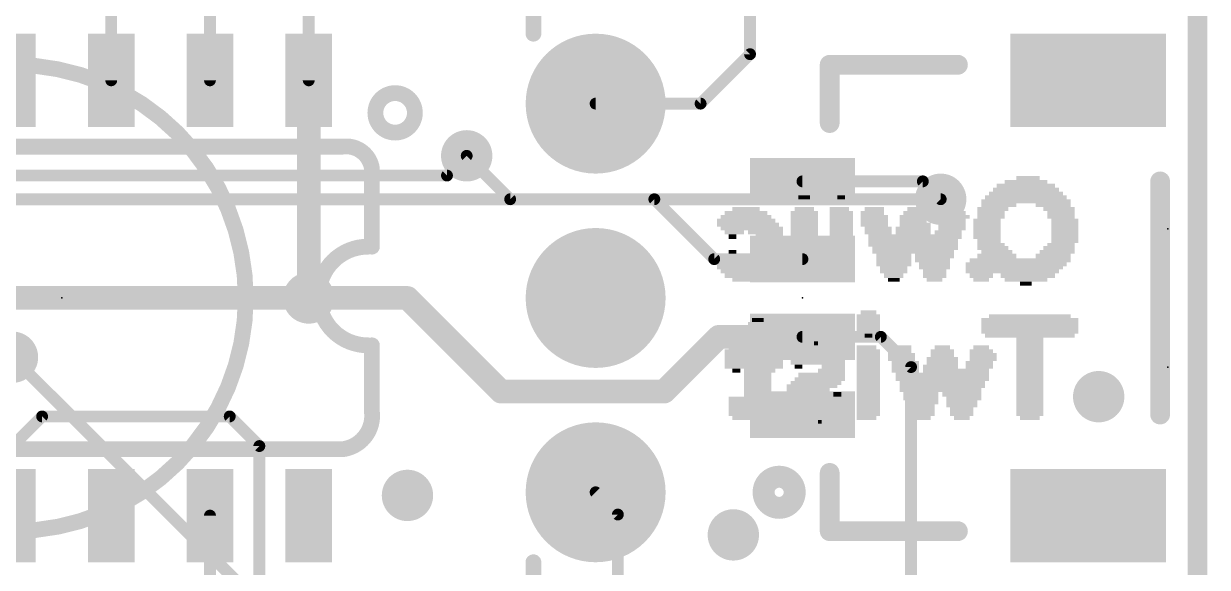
# Model space of a CAD drawing. Extents: x -41 to 66, y -18 to 26.
# Drawn here: x 15.38 to 30.61, y 9.23 to 16.23 of the extents above; entities that cross this region are included whole.
import ezdxf

# ---------------------------------------------------------------- set-up
doc = ezdxf.new("R2010")
doc.units = 0
for name, color, linetype in [('1', 12, 'CONTINUOUS'), ('16', 132, 'CONTINUOUS'), ('17', 110, 'CONTINUOUS'), ('18', 110, 'CONTINUOUS'), ('20', 31, 'CONTINUOUS'), ('21', 41, 'CONTINUOUS'), ('22', 40, 'CONTINUOUS'), ('23', 53, 'CONTINUOUS'), ('24', 53, 'CONTINUOUS'), ('51', 53, 'CONTINUOUS')]:
    doc.layers.add(name, color=color, linetype=linetype)

# ---------------------------------------------------------------- blocks, each defined once
blk = doc.blocks.new('RECT')
blk.add_solid([(-0.5, -0.5), (0.5, -0.5), (-0.5, 0.5), (0.5, 0.5)])
blk = doc.blocks.new('ROUNDP')
at = {"const_width": 0.5}
blk.add_lwpolyline([(0, -0.25, 1), (0, 0.25, 1), (0, -0.25)], format="xyb", dxfattribs=at)
blk = doc.blocks.new('ROUNDV')
at = {"const_width": 0.5}
blk.add_lwpolyline([(0, -0.25, 1), (0, 0.25, 1), (0, -0.25)], format="xyb", dxfattribs=at)

msp = doc.modelspace()

# ---------------------------------------------------------------- linework, layer by layer
at = {"layer": '1'}
for points, const_width in [([(30.48, 25.4), (30.48, 0)], 0.254), ([(24.726, 17.526), (24.726, 15.836)], 0.1524), ([(19.05, 15.5), (19.05, 16.637)], 0.1524), ([(16.51, 15.5), (16.51, 16.383)], 0.1524), ([(17.78, 16.51), (17.78, 15.5)], 0.1524), ([(24.726, 15.836), (24.09, 15.2)], 0.1524), ([(19.05, 15.5), (19.05, 12.7)], 0.3048), ([(24.09, 15.2), (22.74, 15.2)], 0.1524), ([(21.6408, 13.97), (21.082, 14.5288)], 0.1524), ([(25.4, 14.2), (26.948, 14.2)], 0.1524), ([(26.948, 14.2), (27.178, 13.97)], 0.1524), ([(23.495, 13.97), (21.6408, 13.97)], 0.1524), ([(24.265, 13.2), (23.495, 13.97)], 0.1524), ([(25.4, 13.2), (24.265, 13.2)], 0.1524), ([(20.32, 12.7), (19.05, 12.7)], 0.3048), ([(21.5248, 11.4952), (20.32, 12.7)], 0.3048), ([(24.3249, 12.2), (23.6201, 11.4952)], 0.3048), ([(25.4, 12.2), (24.3249, 12.2)], 0.3048), ([(25.4, 12.2), (26.408, 12.2)], 0.1524), ([(26.408, 12.2), (26.797, 11.811)], 0.1524), ([(26.797, 11.811), (26.797, 8.89)], 0.1524), ([(23.6201, 11.4952), (21.5248, 11.4952)], 0.3048), ([(15.24, 10.795), (15.621, 11.176)], 0.1524), ([(15.621, 11.176), (18.034, 11.176)], 0.1524), ([(18.034, 11.176), (18.415, 10.795)], 0.1524), ([(18.415, 10.795), (18.415, 8.763)], 0.1524), ([(23.026, 9.914), (22.74, 10.2)], 0.1524), ([(17.78, 9.9), (17.78, 8.255)], 0.1524), ([(23.026, 7.874), (23.026, 9.914)], 0.1524)]:
    msp.add_lwpolyline(points, dxfattribs=dict(at, const_width=const_width))
for points, const_width in [([(24.6879, 15.836, 1), (24.7641, 15.836)], 0.0762), ([(24.7529, 15.8091, 1), (24.6991, 15.8629)], 0.0762), ([(16.4719, 15.5, 1), (16.5481, 15.5)], 0.0762), ([(17.7419, 15.5, 1), (17.8181, 15.5)], 0.0762), ([(19.1262, 15.5, 1), (18.9738, 15.5)], 0.1524), ([(19.0119, 15.5, 1), (19.0881, 15.5)], 0.0762), ([(22.74, 15.2381, 1), (22.74, 15.1619)], 0.0762), ([(24.0631, 15.2269, 1), (24.1169, 15.1731)], 0.0762), ([(24.09, 15.1619, 1), (24.09, 15.2381)], 0.0762), ([(21.1089, 14.5557, 1), (21.0551, 14.5019)], 0.0762), ([(25.4, 14.2381, 1), (25.4, 14.1619)], 0.0762), ([(26.9749, 14.2269, 1), (26.9211, 14.1731)], 0.0762), ([(26.948, 14.1619, 1), (26.948, 14.2381)], 0.0762), ([(21.6408, 14.0081, 1), (21.6408, 13.9319)], 0.0762), ([(21.6139, 13.9431, 1), (21.6677, 13.9969)], 0.0762), ([(23.5219, 13.9969, 1), (23.4681, 13.9431)], 0.0762), ([(23.495, 13.9319, 1), (23.495, 14.0081)], 0.0762), ([(27.1511, 13.9431, 1), (27.2049, 13.9969)], 0.0762), ([(24.265, 13.2381, 1), (24.265, 13.1619)], 0.0762), ([(24.2381, 13.1731, 1), (24.2919, 13.2269)], 0.0762), ([(25.4, 13.1619, 1), (25.4, 13.2381)], 0.0762), ([(19.05, 12.7762, 1), (19.05, 12.6238)], 0.1524), ([(20.3739, 12.7539, 1), (20.2661, 12.6461)], 0.1524), ([(20.32, 12.6238, 1), (20.32, 12.7762)], 0.1524), ([(18.9738, 12.7, 1), (19.1262, 12.7)], 0.1524), ([(24.3249, 12.2762, 1), (24.3249, 12.1238)], 0.1524), ([(24.3787, 12.1461, 1), (24.271, 12.2539)], 0.1524), ([(25.4, 12.1238, 1), (25.4, 12.2762)], 0.1524), ([(25.4, 12.2381, 1), (25.4, 12.1619)], 0.0762), ([(26.4349, 12.2269, 1), (26.3811, 12.1731)], 0.0762), ([(26.408, 12.1619, 1), (26.408, 12.2381)], 0.0762), ([(26.8351, 11.811, 1), (26.7589, 11.811)], 0.0762), ([(26.7701, 11.7841, 1), (26.8239, 11.8379)], 0.0762), ([(21.5248, 11.5714, 1), (21.5248, 11.419)], 0.1524), ([(21.4709, 11.4413, 1), (21.5787, 11.5491)], 0.1524), ([(23.5662, 11.5491, 1), (23.6739, 11.4413)], 0.1524), ([(23.6201, 11.419, 1), (23.6201, 11.5714)], 0.1524), ([(15.621, 11.2141, 1), (15.621, 11.1379)], 0.0762), ([(15.6479, 11.1491, 1), (15.5941, 11.2029)], 0.0762), ([(18.0609, 11.2029, 1), (18.0071, 11.1491)], 0.0762), ([(18.034, 11.1379, 1), (18.034, 11.2141)], 0.0762), ([(18.4531, 10.795, 1), (18.3769, 10.795)], 0.0762), ([(18.3881, 10.7681, 1), (18.4419, 10.8219)], 0.0762), ([(22.7669, 10.2269, 1), (22.7131, 10.1731)], 0.0762), ([(17.8181, 9.9, 1), (17.7419, 9.9)], 0.0762), ([(23.0641, 9.914, 1), (22.9879, 9.914)], 0.0762), ([(22.9991, 9.8871, 1), (23.0529, 9.9409)], 0.0762)]:
    msp.add_lwpolyline(points, format="xyb", dxfattribs=dict(at, const_width=const_width))
at = {"layer": '16'}
for points, const_width in [([(30.48, 25.4), (30.48, 0)], 0.254), ([(21.082, 14.5288), (20.828, 14.2748)], 0.1524), ([(20.828, 14.2748), (11.7348, 14.2748)], 0.1524), ([(27.178, 13.97), (13.2588, 13.97)], 0.1524), ([(19.05, 12.7), (11.43, 12.7)], 0.3048), ([(21.59, 5.588), (15.24, 11.938)], 0.1524)]:
    msp.add_lwpolyline(points, dxfattribs=dict(at, const_width=const_width))
for points, const_width in [([(21.1089, 14.5019, 1), (21.0551, 14.5557)], 0.0762), ([(20.8011, 14.3017, 1), (20.8549, 14.2479)], 0.0762), ([(20.828, 14.2367, 1), (20.828, 14.3129)], 0.0762), ([(27.178, 13.9319, 1), (27.178, 14.0081)], 0.0762), ([(19.05, 12.6238, 1), (19.05, 12.7762)], 0.1524)]:
    msp.add_lwpolyline(points, format="xyb", dxfattribs=dict(at, const_width=const_width))
at = {"layer": '20', "const_width": 0.2032}
msp.add_lwpolyline([(30.48, 25.4), (30.48, 0)], dxfattribs=at)
at = {"layer": '21'}
for points, const_width in [([(25.75, 14.95), (25.75, 15.7)], 0.254), ([(25.75, 15.7), (27.4, 15.7)], 0.254), ([(19.4818, 14.6463), (10.8982, 14.6463)], 0.2032), ([(19.8628, 14.3653), (19.8628, 13.3604)], 0.2032), ([(30, 11.2), (30, 14.2)], 0.254), ([(19.8628, 11.2474), (19.8628, 12.0904)], 0.2032), ([(10.9982, 10.7537), (19.4818, 10.7537)], 0.2032), ([(25.75, 9.7), (25.75, 10.45)], 0.254), ([(27.4, 9.7), (25.75, 9.7)], 0.254)]:
    msp.add_lwpolyline(points, dxfattribs=dict(at, const_width=const_width))
for points, const_width in [([(25.8135, 15.7, 1), (25.6865, 15.7)], 0.127), ([(25.75, 15.7635, 1), (25.75, 15.6365)], 0.127), ([(27.4, 15.6365, 1), (27.4, 15.7635)], 0.127), ([(20.1613, 14.8273, 1), (20.1613, 15.3353, 1), (20.1613, 14.8273)], 0.2032), ([(25.6865, 14.95, 1), (25.8135, 14.95)], 0.127), ([(19.8628, 14.3653, 0.4145), (19.4818, 14.6463)], 0.2032), ([(19.4742, 14.6965, 1), (19.4894, 14.5961)], 0.1016), ([(19.4818, 14.5955, 1), (19.4818, 14.6971)], 0.1016), ([(19.9136, 14.3653, 1), (19.812, 14.3653)], 0.1016), ([(19.8126, 14.3577, 1), (19.913, 14.3729)], 0.1016), ([(30.0635, 14.2, 1), (29.9365, 14.2)], 0.127), ([(19.812, 13.3604, 1), (19.812, 12.0904)], 0.2032), ([(19.812, 13.3096, 1), (19.812, 13.4112)], 0.1016), ([(19.812, 13.3604, 1), (19.9136, 13.3604)], 0.1016), ([(19.812, 12.0396, 1), (19.812, 12.1412)], 0.1016), ([(19.9136, 12.0904, 1), (19.812, 12.0904)], 0.1016), ([(19.4818, 10.7537, 0.4143), (19.8628, 11.2347)], 0.2032), ([(19.9133, 11.2406, 1), (19.8123, 11.2288)], 0.1016), ([(19.812, 11.2474, 1), (19.9136, 11.2474)], 0.1016), ([(29.9365, 11.2, 1), (30.0635, 11.2)], 0.127), ([(19.476, 10.8042, 1), (19.4876, 10.7032)], 0.1016), ([(19.4818, 10.7029, 1), (19.4818, 10.8045)], 0.1016), ([(25.1, 10.0586, 1), (25.1, 10.3414, 1), (25.1, 10.0586)], 0.4), ([(25.8135, 10.45, 1), (25.6865, 10.45)], 0.127), ([(25.75, 9.7635, 1), (25.75, 9.6365)], 0.127), ([(25.6865, 9.7, 1), (25.8135, 9.7)], 0.127), ([(27.4, 9.6365, 1), (27.4, 9.7635)], 0.127)]:
    msp.add_lwpolyline(points, format="xyb", dxfattribs=dict(at, const_width=const_width))
at = {"layer": '22', "const_width": 0.2032}
for points in [[(21.94, 18.0938), (21.94, 16.1)], [(21.94, 7.3062), (21.94, 9.3)]]:
    msp.add_lwpolyline(points, dxfattribs=at)
at = {"layer": '22'}
for points, const_width in [([(21.8892, 16.1, 1), (21.9908, 16.1)], 0.1016), ([(15.24, 9.7, 1), (15.24, 15.7, 1), (15.24, 9.7)], 0.2032), ([(21.9908, 9.3, 1), (21.8892, 9.3)], 0.1016)]:
    msp.add_lwpolyline(points, format="xyb", dxfattribs=dict(at, const_width=const_width))
at = {"layer": '23'}
for p in [(15.875, 12.7), (25.4, 12.7)]:
    msp.add_point(p, dxfattribs=at)
at = {"layer": '24'}
for p in [(30.099, 13.589), (30.099, 11.811)]:
    msp.add_point(p, dxfattribs=at)

# ---------------------------------------------------------------- block references
at = {"layer": '1'}
for p, xscale, yscale, rotation in [((15.24, 15.5), 0.6, 1.2, 180), ((16.51, 15.5), 0.6, 1.2, 180), ((17.78, 15.5), 0.6, 1.2, 180), ((19.05, 15.5), 0.6, 1.2, 180), ((29.075, 15.5), 1.2, 2, 90), ((25.4, 14.2), 0.6, 1.35, 90), ((25.4, 13.2), 0.6, 1.35, 90), ((25.4, 12.2), 0.6, 1.35, 90), ((25.4, 11.2), 0.6, 1.35, 90), ((15.24, 9.9), 0.6, 1.2, 180), ((16.51, 9.9), 0.6, 1.2, 180), ((17.78, 9.9), 0.6, 1.2, 180), ((19.05, 9.9), 0.6, 1.2, 180), ((29.075, 9.9), 1.2, 2, 90)]:
    msp.add_blockref('RECT', p, dxfattribs=dict(at, xscale=xscale, yscale=yscale, rotation=rotation))
at = {"layer": '17', "xscale": 1.8, "yscale": 1.8, "rotation": 270}
for p in [(22.74, 15.2), (22.74, 15.2), (22.74, 12.7), (22.74, 12.7), (22.74, 10.2), (22.74, 10.2)]:
    msp.add_blockref('ROUNDP', p, dxfattribs=at)
at = {"layer": '18', "xscale": 0.6604, "yscale": 0.6604}
for p in [(21.082, 14.5288), (21.082, 14.5288), (27.178, 13.97), (27.178, 13.97), (19.05, 12.7), (19.05, 12.7), (15.24, 11.938), (15.24, 11.938), (29.21, 11.43), (29.21, 11.43), (20.32, 10.16), (20.32, 10.16), (24.511, 9.652), (24.511, 9.652)]:
    msp.add_blockref('ROUNDV', p, dxfattribs=at)
at = {"layer": '22', "rotation": 180}
for p, xscale, yscale in [((25.424, 14.294), 0.25, 0.05), ((25.899, 14.294), 0.2, 0.05), ((25.424, 14.244), 0.35, 0.05), ((25.424, 14.194), 0.35, 0.05), ((25.424, 14.144), 0.35, 0.05), ((25.899, 14.244), 0.3, 0.05), ((25.899, 14.194), 0.3, 0.05), ((25.899, 14.144), 0.3, 0.05), ((28.274, 14.144), 0.75, 0.05), ((28.274, 14.194), 0.55, 0.05), ((28.299, 14.244), 0.3, 0.05), ((25.424, 14.094), 0.35, 0.05), ((25.449, 14.044), 0.3, 0.05), ((25.424, 13.994), 0.15, 0.05), ((25.899, 14.094), 0.3, 0.05), ((25.899, 14.044), 0.3, 0.05), ((25.899, 13.994), 0.1, 0.05), ((28.274, 13.994), 1.05, 0.05), ((28.274, 14.044), 0.95, 0.05), ((28.274, 14.094), 0.85, 0.05), ((24.674, 13.844), 0.35, 0.05), ((25.424, 13.844), 0.25, 0.05), ((25.874, 13.844), 0.25, 0.05), ((26.324, 13.844), 0.25, 0.05), ((26.849, 13.844), 0.2, 0.05), ((27.349, 13.844), 0.2, 0.05), ((27.849, 13.844), 0.4, 0.05), ((28.274, 13.944), 1.15, 0.05), ((27.924, 13.894), 0.45, 0.05), ((28.624, 13.894), 0.45, 0.05), ((28.699, 13.844), 0.4, 0.05), ((24.674, 13.694), 0.75, 0.05), ((24.674, 13.744), 0.65, 0.05), ((24.674, 13.794), 0.55, 0.05), ((25.424, 13.794), 0.35, 0.05), ((25.424, 13.744), 0.35, 0.05), ((25.424, 13.694), 0.35, 0.05), ((25.899, 13.794), 0.3, 0.05), ((25.899, 13.744), 0.3, 0.05), ((25.899, 13.694), 0.3, 0.05), ((26.299, 13.794), 0.3, 0.05), ((26.324, 13.744), 0.35, 0.05), ((26.324, 13.694), 0.35, 0.05), ((26.824, 13.744), 0.35, 0.05), ((26.824, 13.694), 0.35, 0.05), ((26.849, 13.794), 0.3, 0.05), ((27.324, 13.694), 0.35, 0.05), ((27.349, 13.794), 0.3, 0.05), ((27.374, 13.744), 0.35, 0.05), ((27.774, 13.694), 0.35, 0.05), ((27.824, 13.794), 0.35, 0.05), ((27.824, 13.744), 0.35, 0.05), ((28.724, 13.794), 0.35, 0.05), ((28.724, 13.744), 0.35, 0.05), ((28.774, 13.694), 0.35, 0.05), ((24.699, 13.644), 0.8, 0.05), ((24.749, 13.594), 0.8, 0.05), ((24.524, 13.544), 0.25, 0.05), ((24.924, 13.544), 0.45, 0.05), ((25.424, 13.644), 0.35, 0.05), ((25.424, 13.594), 0.35, 0.05), ((25.424, 13.544), 0.35, 0.05), ((25.899, 13.644), 0.3, 0.05), ((25.899, 13.594), 0.3, 0.05), ((25.899, 13.544), 0.3, 0.05), ((26.324, 13.644), 0.35, 0.05), ((26.374, 13.594), 0.35, 0.05), ((26.374, 13.544), 0.35, 0.05), ((26.824, 13.594), 0.45, 0.05), ((26.824, 13.544), 0.45, 0.05), ((26.849, 13.644), 0.4, 0.05), ((27.274, 13.544), 0.35, 0.05), ((27.324, 13.644), 0.35, 0.05), ((27.324, 13.594), 0.35, 0.05), ((27.774, 13.644), 0.35, 0.05), ((27.774, 13.594), 0.35, 0.05), ((27.774, 13.544), 0.35, 0.05), ((28.774, 13.644), 0.35, 0.05), ((28.774, 13.594), 0.35, 0.05), ((28.774, 13.544), 0.35, 0.05), ((24.499, 13.489), 0.1, 0.06), ((24.974, 13.489), 0.35, 0.06), ((24.974, 13.434), 0.35, 0.05), ((25.024, 13.384), 0.35, 0.05), ((25.424, 13.489), 0.35, 0.06), ((25.424, 13.434), 0.35, 0.05), ((25.424, 13.384), 0.35, 0.05), ((25.899, 13.489), 0.3, 0.06), ((25.899, 13.434), 0.3, 0.05), ((25.899, 13.384), 0.3, 0.05), ((26.849, 13.489), 1.2, 0.06), ((26.824, 13.434), 1.15, 0.05), ((26.824, 13.384), 1.15, 0.05), ((27.774, 13.489), 0.35, 0.06), ((27.799, 13.434), 0.3, 0.05), ((27.824, 13.384), 0.35, 0.05), ((28.724, 13.384), 0.35, 0.05), ((28.774, 13.489), 0.35, 0.06), ((28.774, 13.434), 0.35, 0.05), ((24.524, 13.239), 0.25, 0.06), ((24.499, 13.294), 0.1, 0.05), ((24.924, 13.239), 0.45, 0.06), ((24.974, 13.344), 0.35, 0.05), ((24.974, 13.294), 0.35, 0.05), ((25.424, 13.344), 0.35, 0.05), ((25.424, 13.294), 0.35, 0.05), ((25.424, 13.239), 0.35, 0.06), ((25.899, 13.344), 0.3, 0.05), ((25.899, 13.294), 0.3, 0.05), ((25.899, 13.239), 0.3, 0.06), ((26.849, 13.344), 1.1, 0.05), ((26.824, 13.294), 1.05, 0.05), ((26.574, 13.239), 0.45, 0.06), ((27.099, 13.239), 0.5, 0.06), ((27.849, 13.344), 0.4, 0.05), ((27.899, 13.239), 0.5, 0.06), ((27.899, 13.294), 0.4, 0.05), ((28.624, 13.239), 0.45, 0.06), ((28.674, 13.294), 0.45, 0.05), ((28.699, 13.344), 0.4, 0.05), ((24.699, 13.134), 0.8, 0.05), ((24.674, 13.094), 0.75, 0.05), ((24.749, 13.184), 0.8, 0.05), ((25.424, 13.184), 0.35, 0.05), ((25.424, 13.134), 0.35, 0.05), ((25.424, 13.094), 0.35, 0.05), ((25.899, 13.184), 0.3, 0.05), ((25.899, 13.134), 0.3, 0.05), ((25.899, 13.094), 0.3, 0.05), ((26.574, 13.184), 0.45, 0.05), ((26.574, 13.134), 0.45, 0.05), ((26.574, 13.094), 0.35, 0.05), ((27.074, 13.184), 0.45, 0.05), ((27.099, 13.134), 0.4, 0.05), ((27.099, 13.094), 0.4, 0.05), ((28.149, 13.134), 1.3, 0.05), ((28.124, 13.094), 1.25, 0.05), ((28.199, 13.184), 1.3, 0.05), ((24.674, 13.044), 0.65, 0.05), ((24.674, 12.989), 0.55, 0.06), ((24.674, 12.934), 0.35, 0.05), ((25.424, 13.044), 0.35, 0.05), ((25.424, 12.989), 0.35, 0.06), ((25.424, 12.934), 0.25, 0.05), ((25.899, 13.044), 0.3, 0.05), ((25.899, 12.989), 0.3, 0.06), ((25.874, 12.934), 0.25, 0.05), ((26.574, 13.044), 0.35, 0.05), ((26.574, 12.989), 0.25, 0.06), ((26.574, 12.934), 0.15, 0.05), ((27.099, 13.044), 0.3, 0.05), ((27.099, 12.989), 0.3, 0.06), ((27.099, 12.934), 0.2, 0.05), ((28.099, 13.044), 1.2, 0.05), ((27.699, 12.989), 0.3, 0.06), ((27.699, 12.934), 0.2, 0.05), ((28.299, 12.989), 0.7, 0.06), ((28.274, 12.934), 0.55, 0.05), ((28.274, 12.884), 0.15, 0.05), ((26.249, 12.466), 0.3, 0.05), ((26.249, 12.516), 0.2, 0.05), ((28.324, 12.466), 1.05, 0.05), ((24.824, 12.316), 0.35, 0.05), ((24.824, 12.366), 0.25, 0.05), ((24.824, 12.416), 0.15, 0.05), ((26.249, 12.416), 0.3, 0.05), ((26.249, 12.366), 0.3, 0.05), ((26.249, 12.316), 0.3, 0.05), ((28.324, 12.416), 1.25, 0.05), ((28.324, 12.366), 1.25, 0.05), ((28.324, 12.316), 1.25, 0.05), ((24.824, 12.266), 0.35, 0.05), ((24.824, 12.216), 0.35, 0.05), ((24.824, 12.166), 0.35, 0.05), ((26.249, 12.266), 0.3, 0.05), ((26.249, 12.216), 0.1, 0.05), ((28.324, 12.266), 1.25, 0.05), ((28.324, 12.216), 1.15, 0.05), ((28.324, 12.166), 0.35, 0.05), ((24.774, 12.016), 0.75, 0.05), ((24.774, 12.066), 0.65, 0.05), ((24.824, 12.116), 0.35, 0.05), ((25.574, 12.016), 0.65, 0.05), ((25.549, 12.066), 0.5, 0.05), ((25.574, 12.116), 0.05, 0.05), ((26.224, 12.066), 0.25, 0.05), ((26.249, 12.016), 0.3, 0.05), ((26.649, 12.016), 0.3, 0.05), ((26.699, 12.066), 0.2, 0.05), ((27.199, 12.016), 0.3, 0.05), ((27.199, 12.066), 0.2, 0.05), ((27.699, 12.016), 0.3, 0.05), ((27.699, 12.066), 0.2, 0.05), ((28.324, 12.116), 0.35, 0.05), ((28.324, 12.066), 0.35, 0.05), ((28.324, 12.016), 0.35, 0.05), ((24.774, 11.966), 0.75, 0.05), ((24.774, 11.916), 0.75, 0.05), ((24.774, 11.866), 0.75, 0.05), ((25.549, 11.966), 0.7, 0.05), ((25.599, 11.916), 0.7, 0.05), ((25.599, 11.866), 0.7, 0.05), ((26.249, 11.966), 0.3, 0.05), ((26.249, 11.916), 0.3, 0.05), ((26.249, 11.866), 0.3, 0.05), ((26.674, 11.966), 0.35, 0.05), ((26.674, 11.916), 0.35, 0.05), ((26.724, 11.866), 0.35, 0.05), ((27.199, 11.916), 0.4, 0.05), ((27.199, 11.866), 0.4, 0.05), ((27.199, 11.966), 0.3, 0.05), ((27.674, 11.866), 0.35, 0.05), ((27.724, 11.966), 0.35, 0.05), ((27.724, 11.916), 0.35, 0.05), ((28.324, 11.966), 0.35, 0.05), ((28.324, 11.916), 0.35, 0.05), ((28.324, 11.866), 0.35, 0.05), ((24.774, 11.816), 0.75, 0.05), ((24.549, 11.766), 0.1, 0.05), ((24.849, 11.766), 0.4, 0.05), ((24.824, 11.711), 0.35, 0.06), ((25.349, 11.816), 0.1, 0.05), ((25.649, 11.711), 0.6, 0.06), ((25.774, 11.766), 0.35, 0.05), ((25.799, 11.816), 0.3, 0.05), ((26.249, 11.816), 0.3, 0.05), ((26.249, 11.766), 0.3, 0.05), ((26.249, 11.711), 0.3, 0.06), ((26.724, 11.816), 0.35, 0.05), ((26.724, 11.766), 0.35, 0.05), ((27.199, 11.711), 1.2, 0.06), ((27.174, 11.816), 0.45, 0.05), ((27.374, 11.766), 0.85, 0.05), ((27.674, 11.816), 0.35, 0.05), ((28.324, 11.816), 0.35, 0.05), ((28.324, 11.766), 0.35, 0.05), ((28.324, 11.711), 0.35, 0.06), ((24.824, 11.656), 0.35, 0.05), ((24.824, 11.606), 0.35, 0.05), ((24.824, 11.566), 0.35, 0.05), ((25.524, 11.566), 0.65, 0.05), ((25.574, 11.606), 0.65, 0.05), ((25.624, 11.656), 0.65, 0.05), ((26.249, 11.656), 0.3, 0.05), ((26.249, 11.606), 0.3, 0.05), ((26.249, 11.566), 0.3, 0.05), ((27.199, 11.656), 1.2, 0.05), ((27.199, 11.606), 1.1, 0.05), ((27.199, 11.566), 1.1, 0.05), ((28.324, 11.656), 0.35, 0.05), ((28.324, 11.606), 0.35, 0.05), ((28.324, 11.566), 0.35, 0.05), ((24.724, 11.406), 0.55, 0.05), ((24.824, 11.516), 0.35, 0.05), ((24.824, 11.461), 0.35, 0.06), ((25.474, 11.516), 0.55, 0.05), ((25.399, 11.461), 0.4, 0.06), ((25.349, 11.406), 0.3, 0.05), ((25.824, 11.406), 0.25, 0.05), ((25.849, 11.461), 0.1, 0.06), ((26.249, 11.516), 0.3, 0.05), ((26.249, 11.461), 0.3, 0.06), ((26.249, 11.406), 0.3, 0.05), ((27.174, 11.516), 1.05, 0.05), ((26.924, 11.461), 0.45, 0.06), ((26.924, 11.406), 0.45, 0.05), ((27.449, 11.461), 0.5, 0.06), ((27.474, 11.406), 0.45, 0.05), ((28.324, 11.516), 0.35, 0.05), ((28.324, 11.461), 0.35, 0.06), ((28.324, 11.406), 0.35, 0.05), ((24.699, 11.356), 0.5, 0.05), ((24.699, 11.316), 0.5, 0.05), ((24.699, 11.266), 0.5, 0.05), ((25.574, 11.356), 0.75, 0.05), ((25.599, 11.316), 0.8, 0.05), ((25.599, 11.266), 0.8, 0.05), ((26.249, 11.356), 0.3, 0.05), ((26.249, 11.316), 0.3, 0.05), ((26.249, 11.266), 0.3, 0.05), ((26.949, 11.356), 0.4, 0.05), ((26.924, 11.316), 0.35, 0.05), ((26.924, 11.266), 0.35, 0.05), ((27.449, 11.356), 0.4, 0.05), ((27.449, 11.316), 0.4, 0.05), ((27.449, 11.266), 0.3, 0.05), ((28.324, 11.356), 0.35, 0.05), ((28.324, 11.316), 0.35, 0.05), ((28.324, 11.266), 0.35, 0.05), ((24.674, 11.211), 0.45, 0.06), ((24.649, 11.156), 0.3, 0.05), ((25.599, 11.211), 0.7, 0.06), ((25.599, 11.156), 0.5, 0.05), ((25.624, 11.106), 0.05, 0.05), ((26.249, 11.211), 0.3, 0.06), ((26.224, 11.156), 0.25, 0.05), ((26.949, 11.211), 0.3, 0.06), ((26.949, 11.156), 0.2, 0.05), ((27.449, 11.211), 0.3, 0.06), ((27.449, 11.156), 0.2, 0.05), ((28.324, 11.211), 0.35, 0.06), ((28.324, 11.156), 0.25, 0.05)]:
    msp.add_blockref('RECT', p, dxfattribs=dict(at, xscale=xscale, yscale=yscale))
at = {"layer": '51', "xscale": 0.508, "rotation": 180}
for p, yscale in [((15.24, 15.4877), 1.0287), ((16.51, 15.4877), 1.0287), ((17.78, 15.4877), 1.0287), ((19.05, 15.4877), 1.0287), ((15.24, 9.906), 1.016), ((16.51, 9.906), 1.016), ((17.78, 9.906), 1.016), ((19.05, 9.906), 1.016)]:
    msp.add_blockref('RECT', p, dxfattribs=dict(at, yscale=yscale))

doc.saveas('drawing.dxf')
